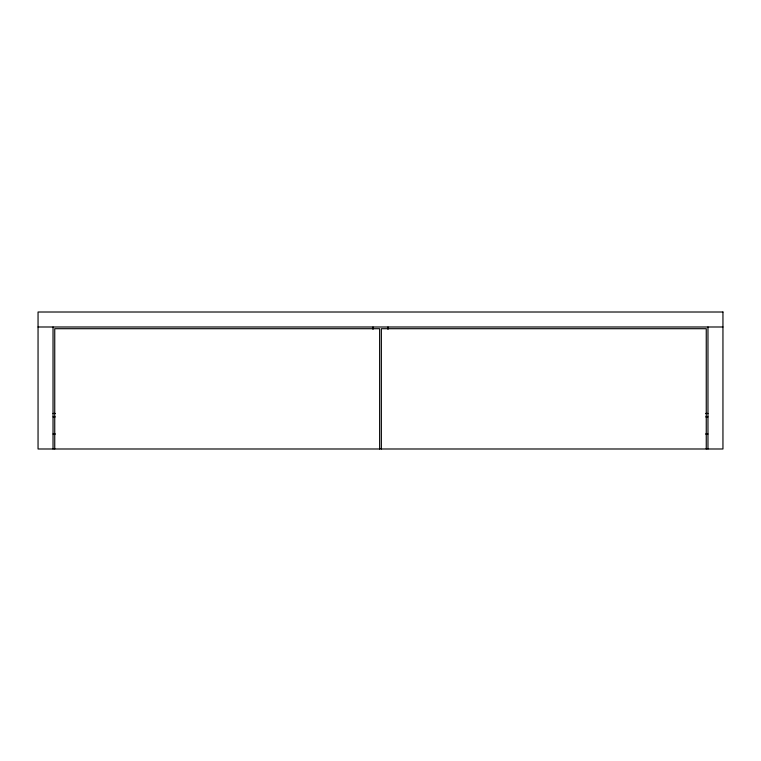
<?xml version="1.0" encoding="UTF-8"?>
<svg xmlns="http://www.w3.org/2000/svg" width="761" height="761" viewBox="0 0 761 761"><rect width="100%" height="100%" fill="white"/><g stroke="black" fill="none" stroke-linecap="round" stroke-linejoin="round"><path stroke-width="1.14" d="M38.05 326.992L722.95 326.992M53.032 413.461L55.258 413.461M705.742 413.461L707.968 413.461M53.032 416.885L55.258 416.885M705.742 416.885L707.968 416.885M53.032 434.008L55.41 434.008M705.59 434.008L707.968 434.008M707.968 326.992L707.968 448.99M706.256 448.99L706.256 328.704L381.356 328.704L381.356 448.99M387.986 326.992L387.986 329.342M379.644 448.99L379.644 328.704L54.744 328.704L54.744 448.99M373.004 326.992L373.004 329.342M53.032 326.992L53.032 448.99M722.95 312.01L38.05 312.01L38.05 448.99L722.95 448.99L722.95 312.01"/></g></svg>
